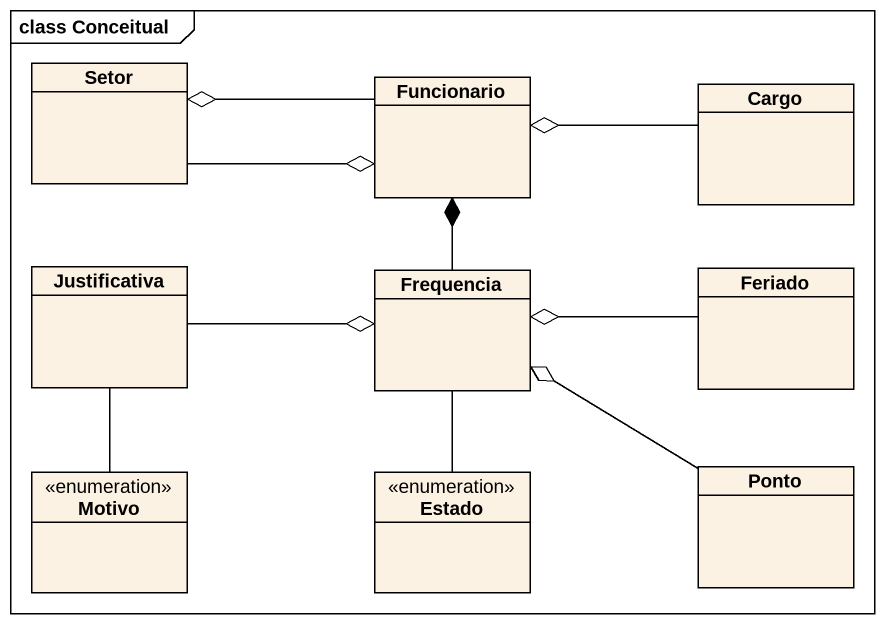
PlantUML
@startuml
mainframe class Conceitual
hide circle
hide empty members
class Setor
class Funcionario
class Cargo
class Justificativa
class Frequencia
class Feriado
enum Motivo
enum Estado
class Ponto
Setor -right-o Funcionario
Funcionario -left-o Setor
Cargo -left-o Funcionario
Justificativa -right-o Frequencia
Frequencia -up-* Funcionario
Feriado -left-o Frequencia
Motivo -up- Justificativa
Estado -up- Frequencia
Ponto -up-o Frequencia
@enduml
